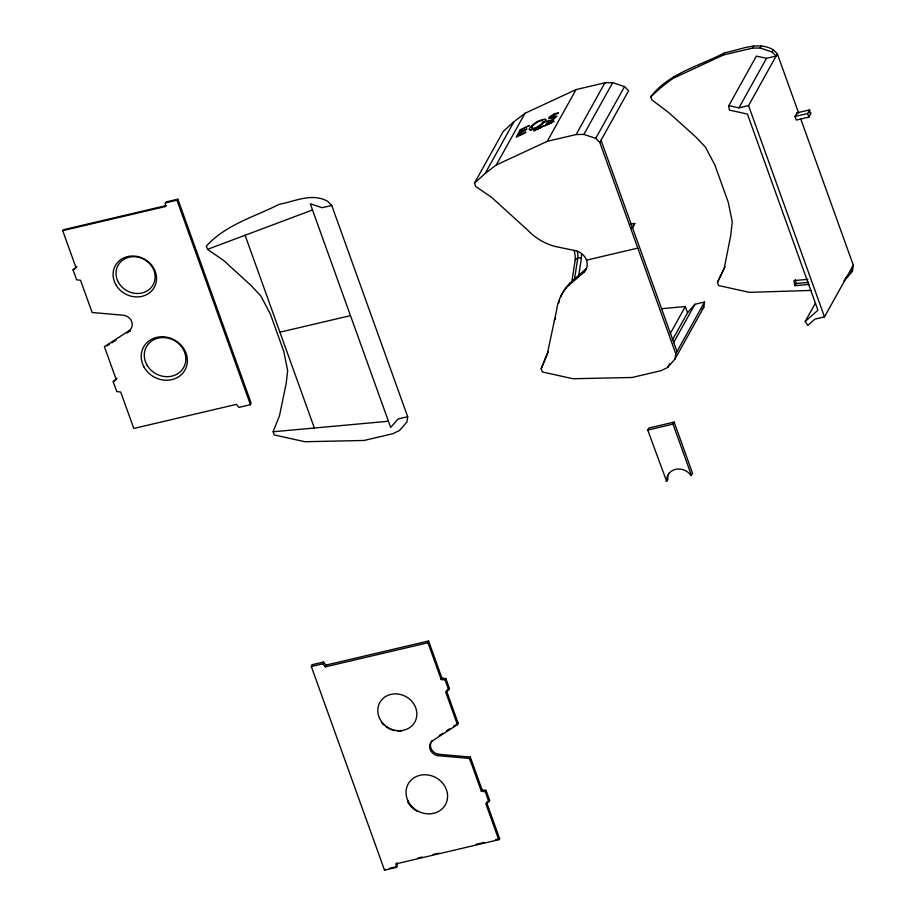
<?xml version="1.0" encoding="UTF-8"?>
<svg xmlns="http://www.w3.org/2000/svg" width="916" height="916" viewBox="0 0 916 916"><rect width="100%" height="100%" fill="white"/><g stroke="black" fill="none" stroke-linecap="round" stroke-linejoin="round"><path stroke-width="1.37" d="M113.218 381.651L116.24 379.602L104.39 346.649L129.225 330.607A9.309 8.301 29.1 0 0 131.744 321.699A9.309 8.301 29.1 0 0 123.717 315.264L92.115 312.482L80.528 280.25L76.623 279.827L73.051 269.876L76.062 267.827L62.712 230.66L165.315 206.547L165.395 202.894L166.3 201.909L177.853 199.196L251.053 402.88L250.446 404.7L238.904 407.414L236.42 404.357L133.805 428.47L120.706 392.025L116.79 391.601L113.218 381.651L116.996 378.216M396.078 867.486L396.147 863.834L397.075 862.906L396.994 866.559L396.078 867.486L384.525 870.2L311.325 666.527L311.944 664.753L323.497 662.039L325.981 665.096L325.363 666.859L322.867 663.814L323.497 662.039M470.091 759.948L470.309 757.051L438.718 754.28A9.046 8.072 29.1 0 1 431.23 748.807A9.046 8.072 29.1 0 1 432.18 740.449M407.689 416.746L406.956 421.967L399.571 430.44L392.907 433.692L364.053 440.47L304.948 441.73L274.262 434.963L273.117 431.768L279.495 415.646L286.193 383.483L287.658 370.625L283.788 351.412L270.357 314.039L260.785 295.879L250.95 285.426L223.744 260.545L207.554 249.335L206.386 246.106C225.702 224.649 254.224 217 279.174 204.314C295.089 201.451 312.035 192.406 327.665 201.348L331.741 205.447L407.689 416.746L398.059 419.001L390.674 427.474L310.272 203.753L322.123 207.703L331.741 205.447M586.412 268.48L570.061 283.021L568.836 285.219A52.155 46.521 29.1 0 0 556.63 310.123L547.573 352.66L541.196 368.77L542.341 371.965L573.027 378.743L632.132 377.484L660.986 370.694L667.649 367.453L675.035 358.98L675.768 353.748L704.564 302.005L694.946 304.272L687.55 312.745L672.39 339.985M675.035 358.98L703.832 307.238L704.564 302.005M843.957 281.052L851.342 272.579L852.063 267.346M851.342 272.579L852.567 270.369L853.288 265.148L800.573 118.45M574.08 250.377A10.843 3.504 76.8 0 1 575.191 259.984L571.87 281.601L574.492 279.243L577.859 257.717A9.309 3.011 76.8 0 0 577.343 251.236M578.488 276.827L581.431 257.991A10.843 3.504 76.8 0 0 581.442 254.499M396.147 863.834L498.762 839.72L485.824 803.721L488.846 801.66L485.274 791.722L481.358 791.298L469.553 758.437L437.951 755.654A9.046 8.072 29.1 0 1 430.131 749.403A9.046 8.072 29.1 0 1 432.581 740.735L457.428 724.693L445.657 691.946L448.668 689.897L445.096 679.947L441.191 679.523L427.967 642.757L428.596 640.982L325.981 665.096M548.306 351.698L541.196 368.77M811.187 290.429L749.334 292.341L718.648 285.563L717.503 282.368L724.373 267.632L730.842 234.839L732.227 221.752L728.266 202.276L714.835 164.903L705.354 147.007L695.599 136.782L668.623 112.531L651.929 99.947L650.772 96.718C668.829 73.154 699.595 65.986 724.785 52.727C740.701 49.853 757.647 40.808 773.276 49.75L777.352 53.849L798.638 113.069M725.025 266.659L717.503 282.368M632.109 228.496L634.788 223.447L630.586 223.996M73.051 269.876L76.829 266.453M568.836 285.219L583.881 272.407A13.923 12.412 29.1 0 0 576.244 250.858L554.947 246.415A52.556 46.876 29.1 0 1 527.971 230.397L491.823 197.547L475.633 186.349L474.465 183.12L503.262 131.377L513.933 121.748L525.017 113.286L576.05 89.585L604.915 82.806L612.69 82.658L624.54 86.619L628.616 90.707L599.82 142.449L675.768 353.748M474.465 183.12L485.137 173.49L513.933 121.748M485.137 173.49L496.22 165.029L525.017 113.286M520.322 129.694L516.2 137.114L525.395 132.843L525.899 131.938L518.731 135.27L520.036 132.912L526.998 129.019L520.528 132.018L521.845 129.671L529.517 125.423L520.322 129.694L521.708 132.018M545.581 125.011L546.096 124.084L544.596 126.11L548.444 122.996L546.577 124.439L547.539 124.748L546.154 124.771M496.22 165.029L547.253 141.327L576.05 89.585M547.253 141.327L576.118 134.549L604.915 82.806M576.118 134.549L583.881 134.4L612.69 82.658M599.82 142.449L595.743 138.362L624.54 86.619M650.772 96.718L661.444 87.089L662.669 84.89M661.444 87.089L672.527 78.627L673.752 76.429M554.272 320.486L555.497 318.287M583.881 272.407L585.106 270.209M672.527 78.627L723.56 54.926L724.785 52.727M723.56 54.926L752.414 48.147L753.639 45.937M752.414 48.147L760.188 47.998L761.414 45.8M853.288 265.148L824.492 316.89L814.874 319.146L807.786 325.398L805.256 321.413L817.931 310.238L747.422 114.053L729.308 110.115L728.804 105.649L756.376 56.105L766.509 58.315L776.127 56.048L772.051 51.96L760.188 47.998M728.804 105.649L738.937 107.848L766.509 58.315M772.051 51.96L773.276 49.75M738.937 107.848L748.555 105.592L777.352 53.849M441.191 679.523L441.947 678.149L428.596 640.982M445.096 679.947L445.863 678.573L441.947 678.149M448.668 689.897L449.435 688.523L445.863 678.573M670.157 333.779L685.317 306.528L661.467 308.703M437.951 755.654L438.718 754.28M795.031 116.458L797.046 112.828L809.618 109.874L810.065 113.366L810.557 112.485L810.912 113.481L808.897 117.111L796.325 120.065L795.031 116.458L807.591 113.504L809.618 109.874M457.428 724.693L458.183 723.319L446.424 690.572L449.435 688.523M673.569 342.664L694.946 304.272M667.649 367.453L669.699 363.755M647.738 430.062L648.872 428.024L674.142 422.081L692.599 473.423L691.03 475.553A13.717 12.229 29.1 0 0 675.561 469.347A13.717 12.229 29.1 0 0 666.619 481.289L647.738 430.062L673.008 424.119L674.142 422.081M469.553 758.437L470.309 757.051L482.125 789.913L481.358 791.298M485.274 791.722L486.03 790.348L482.125 789.913M666.195 481.392L667.753 479.251A13.717 12.229 29.1 0 1 669.058 473M666.619 481.289L667.753 479.251M488.846 801.66L489.613 800.286L486.03 790.348M808.942 284.418L794.905 285.7L796.13 283.491L795.351 279.678M805.256 321.413L815.595 302.83M632.006 228.21L634.788 223.447M530.799 130.541L532.219 128.755M701.988 309.356L703.832 307.238M845.182 278.842L847.953 275.67M850.712 272.487L852.567 270.369M62.712 230.66L63.616 229.676L166.231 205.573L165.315 206.547M165.395 202.894L176.937 200.18L177.853 199.196M552.05 122.137L553.149 121.015L550.573 123.339L553.573 120.603L554.02 121.736L553.367 121.679M384.525 870.2L385.453 869.273M498.762 839.72L499.689 838.793L486.591 802.347L489.613 800.286M575.191 259.984L577.859 257.717L581.431 257.991M106.886 346.019L109.256 344.496M111.615 342.962L116.343 339.905M126.992 333.035L130.541 330.745L129.225 330.607M439.268 735.537L442.817 733.247M446.367 730.957L449.905 728.667M453.454 726.377L458.183 723.319L456.866 723.159M207.554 249.335L312.505 209.97M549.451 123.248C547.138 124.679 549.44 124.828 550.23 122.801C546.371 124.198 552.886 120.546 549.371 123.065M544.047 121.725L545.226 121.439M279.93 332.187L350.473 315.619M586.48 260.155L637.788 248.099M311.325 666.527L322.867 663.814M325.363 666.859L427.967 642.757M417.879 858.017L422.036 857.033M433.131 854.433L438.672 853.128M476.114 844.323L484.438 842.377M495.533 839.766L499.689 838.793M389.3 868.368L396.994 866.559M807.901 279.323L793.874 280.605L794.905 285.7M796.13 283.491L808.759 282.346M273.117 431.768L388.441 421.257M583.881 134.4L595.743 138.362M807.591 113.504L808.897 117.111M797.046 112.828L797.401 113.824M748.555 105.592L824.492 316.89M685.317 306.528L687.55 312.745M601.045 140.251L676.993 351.549M673.008 424.119L691.466 475.461M245.087 235.263L314.36 428.012M176.937 200.18L250.446 404.7M417.307 811.381A23.667 21.114 29.1 0 1 407.689 802.13M401.7 731.312A22.282 19.866 29.1 0 1 397.441 731.197M394.899 730.75A22.282 19.866 29.1 0 1 385.487 726.342M383.701 724.854A22.282 19.866 29.1 0 1 381.331 722.335M558.68 303.242A52.155 46.521 29.1 0 1 559.287 300.963M560.867 296.532A52.155 46.521 29.1 0 1 570.061 283.021M550.642 116.962L556.917 116.183L552.428 120.305A7.717 1.901 -30.9 0 1 548.547 122.114L545.902 121.954L548.054 120.683L550.86 120.465L554.753 117.42L548.627 118.656L549.337 116.996L554.512 113.698L558.565 112.931L550.642 116.962M539.089 128.171L537.635 129.167L539.089 128.171M543.428 126.03L539.57 128.458L540.165 127.393L543.428 126.03M545.89 119.985C542.444 125.286 535.814 129.305 529.517 129.786L529.116 128.95C532.562 123.649 539.192 119.63 545.489 119.16L545.89 119.985M539.524 127.988L537.165 129.419L539.524 127.988M531.486 127.267C533.123 130.839 541.459 124.507 543.532 121.668C541.871 118.118 533.559 124.416 531.486 127.267M534.062 130.221L533.891 131.091L535.894 129.019L534.062 130.221M535.906 129.362L535.31 130.427L537.314 128.709L535.906 129.362M146.846 364.843A21.308 18.996 29.1 0 0 182.834 368.839A21.308 18.996 29.1 0 0 165.498 337.695A21.308 18.996 29.1 0 0 146.846 364.843M144.052 367.076A23.667 21.114 29.1 0 0 184.047 371.518A23.667 21.114 29.1 0 0 164.777 336.905A23.667 21.114 29.1 0 0 144.052 367.076M118.439 282.368A20.049 17.885 29.1 0 0 152.308 286.101A20.049 17.885 29.1 0 0 135.969 256.801A20.049 17.885 29.1 0 0 118.439 282.368M115.771 284.555A22.282 19.866 29.1 0 0 153.407 288.7A22.282 19.866 29.1 0 0 135.247 256.148A22.282 19.866 29.1 0 0 115.771 284.555M407.906 800.687A21.308 18.996 29.1 0 0 443.745 807.133A21.308 18.996 29.1 0 0 428.757 775.096A21.308 18.996 29.1 0 0 407.906 800.687M379.533 718.27A20.049 17.885 29.1 0 0 413.253 724.361A20.049 17.885 29.1 0 0 399.17 694.202A20.049 17.885 29.1 0 0 379.533 718.27"/></g></svg>
